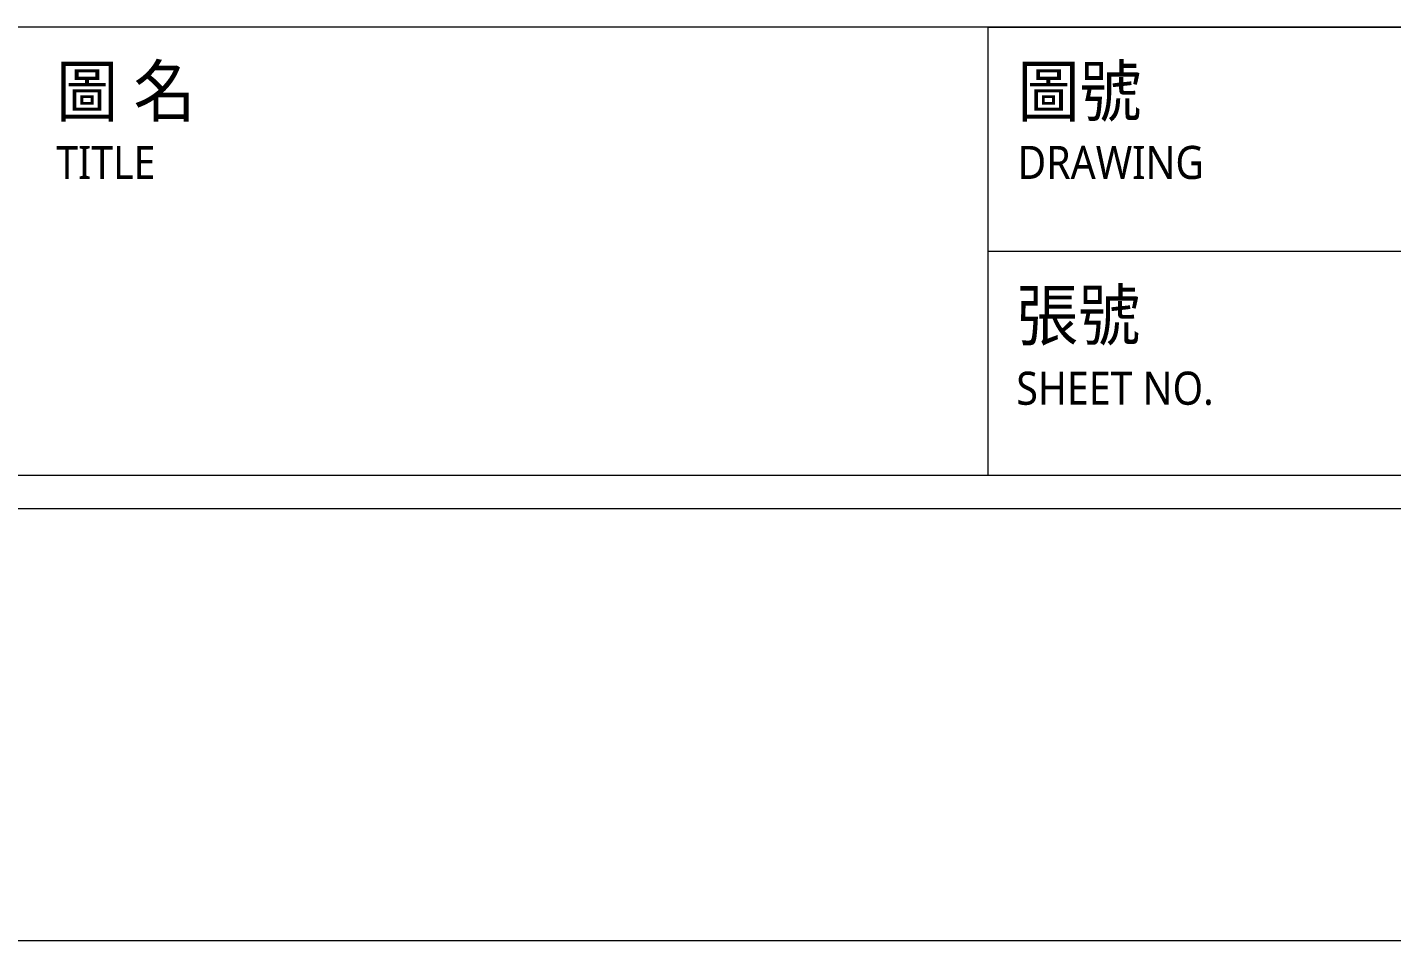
# Model space of a CAD drawing. Header units: millimetres. Extents: x 6388 to 10588, y 8 to 2978.
# Drawn here: x 8404 to 8989, y 8 to 400 of the extents above; entities that cross this region are included whole.
import ezdxf
from ezdxf.enums import TextEntityAlignment as Align

# ---------------------------------------------------------------- set-up
doc = ezdxf.new("R2010")
doc.units = ezdxf.units.MM
doc.styles.add('圖框文字', font='Microsoft JhengHei.ttf')

msp = doc.modelspace()

# ---------------------------------------------------------------- linework, layer by layer
at = {"lineweight": 5}
for p, q in [((10401.11, 399.91, 163.19), (6575.18, 399.91, 163.19)), ((10401.11, 399.91, 326.37), (6575.18, 399.91, 326.37)), ((10401.11, 399.91, 326.37), (6575.18, 399.91, 326.37)), ((8816.11, 399.91, 326.37), (9054.36, 399.91, 326.37)), ((8816.11, 399.91, 326.37), (8816.11, 207.65, 326.37)), ((8816.11, 303.78, 326.37), (9054.36, 303.78, 326.37)), ((6575.18, 207.65, 326.37), (10401.11, 207.65, 326.37)), ((10588.15, 7.92, 163.19), (6388.15, 7.92, 163.19))]:
    msp.add_line(p, q, dxfattribs=at)
at = {"color": 4, "lineweight": 5}
msp.add_line((6560.97, 193.44, 326.37), (10415.32, 193.44, 326.37), dxfattribs=at)

# ---------------------------------------------------------------- texts
at = {"color": 3, "lineweight": 5, "style": '圖框文字', "width": 0.91}
for s, p in [('圖 名', (8416.3, 372.49, 326.37)), ('圖號', (8828.84, 372.49, 326.37)), ('張號', (8828.31, 276.39, 326.37))]:
    msp.add_text(s, height=21.425, dxfattribs=at).set_placement(p, align=Align.MIDDLE_LEFT)
at = {"lineweight": 5, "style": '圖框文字', "width": 0.91}
for s, p in [('TITLE', (8416.3, 341.92, 326.37)), ('DRAWING', (8828.84, 341.92, 326.37)), ('SHEET NO.', (8828.31, 245.02, 326.37))]:
    msp.add_text(s, height=14.212, dxfattribs=at).set_placement(p, align=Align.MIDDLE_LEFT)

doc.saveas('drawing.dxf')
